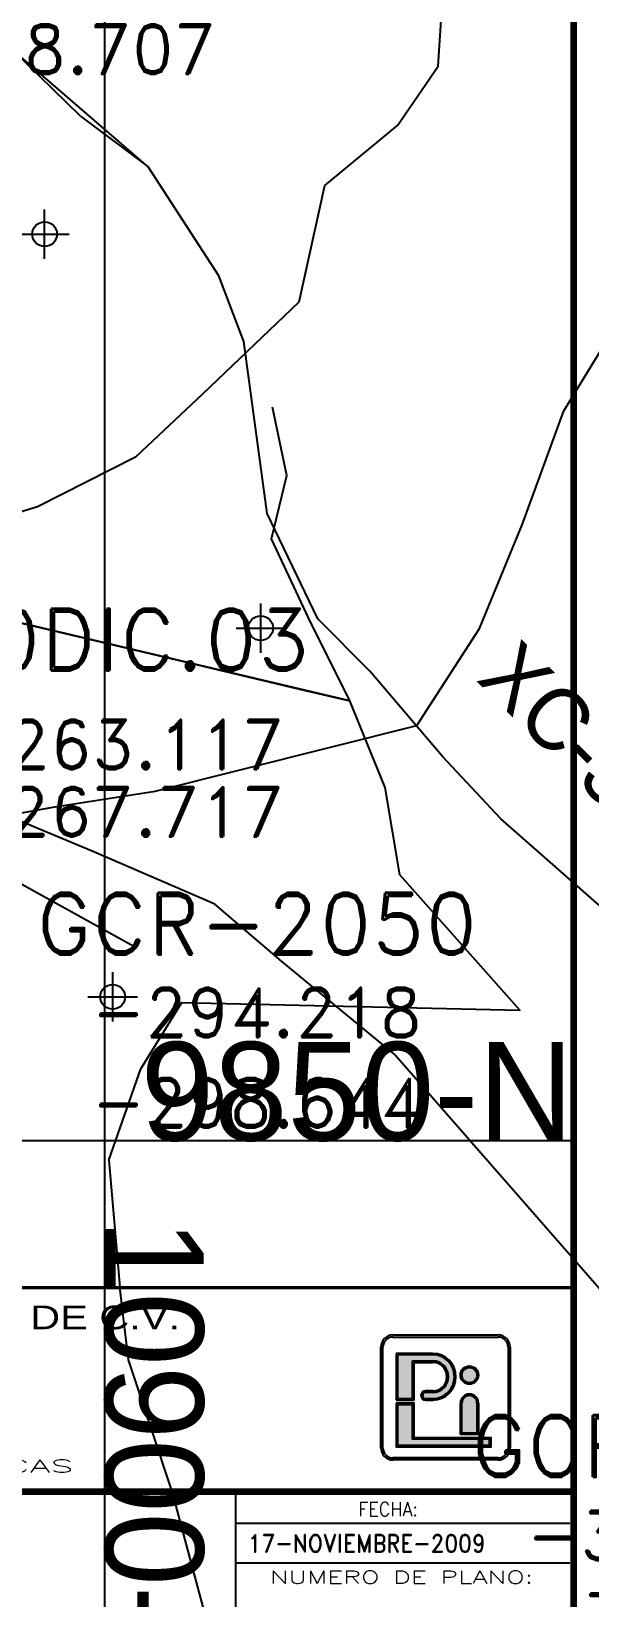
# Model space of a CAD drawing. Extents: x 10554 to 11088, y 9752 to 10019.
# Drawn here: x 10898.51 to 10909.82, y 9840.74 to 9872.49 of the extents above; entities that cross this region are included whole.
import ezdxf
from ezdxf.enums import TextEntityAlignment as Align

# ---------------------------------------------------------------- set-up
doc = ezdxf.new("R2010")
doc.units = 0
doc.header["$PDMODE"] = 34
doc.header["$PDSIZE"] = 0.5
doc.layers.get('0').update_dxf_attribs({"linetype": 'CONTINUOUS'})
for name, color, linetype in [('ABAJO', 7, 'CONTINUOUS'), ('ARRIBA', 7, 'CONTINUOUS'), ('coordenadas', 7, 'CONTINUOUS'), ('COORTXT', 7, 'CONTINUOUS'), ('LOGO', 5, 'CONTINUOUS'), ('MARGEN', 7, 'CONTINUOUS'), ('MTEXT', 7, 'CONTINUOUS'), ('NOMBRE', 7, 'CONTINUOUS'), ('PE', 1, 'CONTINUOUS'), ('POL-12-SEPT.-06', 2, 'CONTINUOUS'), ('R-241-7710-E', 7, 'CONTINUOUS'), ('R-241-7710-E_FICH', 7, 'CONTINUOUS'), ('R-330-7674-SE', 1, 'CONTINUOUS'), ('R-330-7674-SE-FIC', 1, 'CONTINUOUS'), ('SEC', 7, 'CONTINUOUS'), ('TXT_M', 7, 'CONTINUOUS')]:
    doc.layers.add(name, color=color, linetype=linetype)
doc.styles.add('CBF', font='instituc.TTF')
doc.styles.add('ROMAND', font='ROMAND.SHX')
doc.styles.add('ROMANS', font='ROMANS')

# ---------------------------------------------------------------- blocks, each defined once
blk = doc.blocks.new('F2')
blk.add_point((0, 0))
at = {"style": 'ROMAND'}
for tag, height, p in [('NOMBRE', 1.25, (0.2013336555398801, 6.617194213405867)), ('CIELO', 1, (0.1355324932138533, 4.615704784247541)), ('PISO', 1, (0.1355324932138533, 3.247495482410553))]:
    blk.add_attdef(tag, text='', height=height, dxfattribs=at).set_placement(p, align=Align.CENTER)
at = {"style": 'ROMANS', "flags": 1}
for tag, p in [('MINA', (-0.07400945135172599, -3.255497675394792)), ('LOCALIZACION', (-0.07400938366184917, -4.927784258774476)), ('ESTRUCTURA', (-0.07400945135172599, -6.618100980283113)), ('NIVEL', (-0.07400938366184917, -8.290387563662797)), ('OBRA', (-0.07400945135172599, -10.12081279167876)), ('FECHA', (-0.07400938366184917, -11.79309937505845)), ('ATRAS', (-0.07400945135172599, -13.48341609656708)), ('TOPOGRAFO', (2.674609845085074, -15.29693495789448))]:
    blk.add_attdef(tag, text='', height=1.25, dxfattribs=at).set_placement(p, align=Align.CENTER)
blk = doc.blocks.new('LOGO_PLA')
at = {"layer": 'LOGO'}
h = blk.add_hatch(color=256, dxfattribs=at)
h.paths.add_polyline_path([(-0.01823547284158607, -0.003240893732909395), (-0.0131630091706189, -0.003240893732909284, -1), (-0.01316300917061909, -0.01098231957096066), (-0.01501108978469492, -0.01098231957096055, 1), (-0.01501108978469494, -0.0124823195709606), (-0.01316300917061881, -0.0124823195709606, 1), (-0.01316300917061881, -0.001740893732909227), (-0.0219854728415861, -0.001740893732909227), (-0.02198547284158621, -0.0124823195709606), (-0.01823547284158607, -0.0124823195709606)])
h.paths.add_polyline_path([(-0.01823547284158607, -0.01398231957096044), (-0.0219854728415861, -0.01398231957096055), (-0.0219854728415861, -0.02397374540901201), (-0.01786047284158605, -0.0239737454090119), (0.001035187983045959, -0.0239737454090119), (0.001035187983045959, -0.02247374540901184), (-0.01823547284158606, -0.02247374540901195)])
h.paths.add_polyline_path([(-0.002149669435135683, -0.01360731957096065, 1), (-0.005899669435135825, -0.01360731957096065), (-0.005899669435135825, -0.02097374540901189), (-0.002149669435135683, -0.0209737454090119)])
h.paths.add_polyline_path([(-0.005899669435135755, -0.006712464068129781, 1), (-0.002149669435135751, -0.006712464068129781, 1)])
at = {"const_width": 0.0005}
blk.add_lwpolyline([(-0.02316772128480559, 0.003150405497186282), (0.003163789844118154, 0.003150405497186282, -0.414213562373095), (0.006163789844118155, 0.000150405497186281), (0.006163789844118148, -0.02457265486835567, -0.414213562373095), (0.003163789844118148, -0.02757265486835567), (-0.02316772128480559, -0.02757265486835567, -0.414213562373095), (-0.02616772128480559, -0.02457265486835567), (-0.02616772128480559, 0.0001504054971862823, -0.414213562373095)], format="xyb", close=True, dxfattribs=at)
blk.add_lwpolyline([(-0.02316772128480559, 0.002650405497186282), (0.003163789844118154, 0.002650405497186282, -0.414213562373095), (0.005663789844118155, 0.0001504054971862812), (0.005663789844118148, -0.02457265486835567, -0.4142135623730949), (0.003163789844118148, -0.02707265486835567), (-0.02316772128480559, -0.02707265486835567, -0.414213562373095), (-0.02566772128480559, -0.02457265486835567), (-0.02566772128480559, 0.0001504054971862817, -0.414213562373095)], format="xyb", close=True)
at = {"layer": 'LOGO'}
for points in [[(-0.01316300917061881, -0.01285731957096062, 0.9999999999999999), (-0.01316300917061881, -0.001365893732909323), (-0.02236047284158611, -0.001365893732909323), (-0.02236047284158611, -0.01285731957096062), (-0.01786047284158616, -0.01285731957096062), (-0.01786047284158616, -0.003615893732909298), (-0.01316300917061881, -0.003615893732909298, -0.9999999999999999), (-0.01316300917061881, -0.01060731957096064), (-0.01501108978469497, -0.01060731957096053, 0.9999999999999999), (-0.01501108978469497, -0.01285731957096051)], [(-0.01316300917061881, -0.0124823195709606, 1), (-0.01316300917061881, -0.001740893732909227), (-0.0219854728415861, -0.001740893732909227), (-0.02198547284158621, -0.0124823195709606), (-0.01823547284158607, -0.0124823195709606), (-0.01823547284158607, -0.003240893732909395), (-0.01316300917061881, -0.003240893732909284, -1), (-0.01316300917061881, -0.01098231957096066), (-0.01501108978469497, -0.01098231957096055, 1), (-0.01501108978469497, -0.0124823195709606)], [(-0.001774669435135668, -0.01360731957096065), (-0.001774669435135668, -0.02134874540901191), (-0.006274669435135728, -0.02134874540901191), (-0.006274669435135728, -0.01360731957096065, -0.9999999999999999)], [(-0.002149669435135683, -0.01360731957096065), (-0.002149669435135683, -0.0209737454090119), (-0.005899669435135825, -0.0209737454090119), (-0.005899669435135825, -0.01360731957096065, -1)]]:
    blk.add_lwpolyline(points, format="xyb", close=True, dxfattribs=at)
for points in [[(-0.02236047284158611, -0.01360731957096065), (-0.022360472841586, -0.02434874540901191), (-0.01786047284158605, -0.02434874540901191), (0.001410187983045973, -0.02434874540901191), (0.001410187983045973, -0.02209874540901194), (-0.01786047284158605, -0.02209874540901205), (-0.01786047284158616, -0.01360731957096065)], [(-0.0219854728415861, -0.01398231957096055), (-0.0219854728415861, -0.02397374540901201), (-0.01786047284158605, -0.0239737454090119), (0.001035187983045959, -0.0239737454090119), (0.001035187983045959, -0.02247374540901184), (-0.01823547284158607, -0.02247374540901195), (-0.01823547284158607, -0.01398231957096044)]]:
    blk.add_lwpolyline(points, close=True, dxfattribs=at)
blk.add_lwpolyline([(-0.001774669435135668, -0.02434874540901191), (-0.006274669435135617, -0.02434874540901191)], dxfattribs=at)
for radius in [0.002250000000000002, 0.001875000000000002]:
    blk.add_circle((-0.004024669435135754, -0.006712464068129781), radius, dxfattribs=at)
blk = doc.blocks.new('mar1a')
at = {"layer": 'MARGEN', "const_width": 0.001}
blk.add_lwpolyline([(0, 1.00000000000004), (1.00000000000004, 1.00000000000004), (1.00000000000004, 0), (0, 0)], close=True, dxfattribs=at)
at = {"layer": 'MARGEN'}
for points in [[(0.9484756230707695, 0.03886646569911141), (0.9994435667843742, 0.03886646569911141)], [(0.9484756230707695, 0.03096792921942415), (0.9994435667843742, 0.03096792921942418)]]:
    blk.add_lwpolyline(points, dxfattribs=at)
at = {"layer": 'TXT_M'}
for points, const_width in [([(1.00000000000004, 0.08591291735499791), (0.7361969457530223, 0.08591291735499776), (0.7361969457530223, 2.255140518769849e-16)], 0.0005), ([(1.00000000000004, 0.04517834637796529), (0.7877213226822933, 0.04517834637796529)], 0.001)]:
    blk.add_lwpolyline(points, dxfattribs=dict(at, const_width=const_width))
blk.add_lwpolyline([(0.9484756230707696, 0.04517834637796529), (0.9484756230707694, -5.898059818321144e-17)], dxfattribs=at)
at = {"layer": 'TXT_M', "xscale": 0.6091875, "yscale": 0.8122499999999999, "zscale": 0.6091875}
blk.add_blockref('LOGO_PLA', (0.9865883243954499, 0.07390314887757965), dxfattribs=at)
at = {"layer": 'MARGEN', "style": 'ROMAND', "width": 0.7, "flags": 4}
for tag, height, p in [('TITULO', 0.0065, (0.86744851908198, 0.03284269577194461)), ('TITULO', 0.0065, (0.86744851908198, 0.02392562299707423)), ('NUMERO', 0.01115137371218978, (0.9743123913096975, 0.01270859361247303)), ('TITULO', 0.0065, (0.86744851908198, 0.01497277895110606)), ('CAJON', 0.004460549484875911, (0.9752267784620785, 0.001595926905581184))]:
    blk.add_attdef(tag, text='', height=height, dxfattribs=at).set_placement(p, align=Align.CENTER)
at = {"layer": 'MTEXT', "style": 'ROMAND', "width": 0.7, "flags": 4}
for tag, p, height in [('ESCALA', (0.7428488402319695, 0.07124698936593753), 0.004), ('DISENO', (0.7434242871470681, 0.03808021806256408), 0.004), ('FECHA', (0.9503946582608065, 0.03308985780721871), 0.0035), ('REVISO', (0.7374660090075387, 0.02103778337053898), 0.004), ('ARCHIVO', (0.8368584477328518, 0.00224679880287133), 0.004)]:
    blk.add_attdef(tag, p, '', height=height, dxfattribs=at)
at = {"layer": 'MTEXT', "style": 'ROMAND', "width": 0.7}
for tag, p in [('COTAS', (0.7436475660275356, 0.05435040553628404)), ('NOMBRE', (0.7431110609890872, 0.003298233023884725))]:
    blk.add_attdef(tag, p, '', height=0.004, dxfattribs=at)
at = {"layer": 'TXT_M', "style": 'CBF'}
blk.add_text('MINERA FRESNILLO S.A. DE C.V.', height=0.004725167999999999, dxfattribs=at).set_placement((0.8901860233996928, 0.07761504825320849), align=Align.CENTER)
at = {"layer": 'TXT_M'}
for s, height, style, width, p in [('FRESNILLO ZACATECAS', 0.0025, 'ROMANS', 1.65, (0.8928130688871184, 0.04900313579522889)), ('FECHA:', 0.0028, 'ROMAND', 0.7, (0.9717549125584637, 0.04026201037799547)), ('NUMERO DE PLANO:', 0.0025, 'ROMANS', 1.2, (0.9737872407597941, 0.0268364838966971))]:
    blk.add_text(s, height=height, dxfattribs=dict(at, style=style, width=width)).set_placement(p, align=Align.CENTER)

msp = doc.modelspace()

# ---------------------------------------------------------------- linework, layer by layer
at = {"color": 5}
for points in [[(10899.50504582976, 9870.767561130662, -328.7669343753329), (10900.87615548677, 9869.73633762112, -328.711934375333)], [(10900.08342803495, 9849.604860256648, -330.4648036962955), (10900.30387745435, 9847.032861796934, -330.9743609473509)], [(10900.08342803495, 9849.604860256648, -325.8648036962954), (10900.30387745435, 9847.032861796934, -326.5743609473509)]]:
    msp.add_polyline3d(points, dxfattribs=at)
at = {"color": 1}
msp.add_polyline3d([(10907.60331345339, 9857.731954189449, -294.5899726775698), (10907.60331345339, 9857.731954189449, -294.5899726775698)], dxfattribs=at)
at = {"layer": 'ABAJO', "color": 1}
for points in [[(10909.28162772149, 9862.335568119559, -298.6899726775699), (10909.28162772149, 9862.335568119559, -298.6899726775699), (10909.28162772149, 9862.335568119559, -298.6899726775699), (10909.28162772149, 9862.335568119559, -298.6899726775699), (10909.28162772149, 9862.335568119559, -298.6899726775699)], [(10907.60331345339, 9857.731954189449, -298.6899726775699), (10907.60331345339, 9857.731954189449, -298.6899726775699), (10907.60331345339, 9857.731954189449, -298.6899726775699), (10907.60331345339, 9857.731954189449, -298.6899726775699), (10907.60331345339, 9857.731954189449, -298.6899726775699)]]:
    msp.add_polyline3d(points, dxfattribs=at)
at = {"layer": 'ABAJO', "color": 5}
msp.add_polyline3d([(10902.48137841319, 9837.24812036085, -331.0479381396795), (10902.14072054261, 9839.98849606668, -331.0283880475607), (10901.37039302032, 9842.866517059774, -330.9062369364747), (10900.47869020415, 9845.55674177406, -330.9848576411059), (10900.30387745435, 9847.032861796934, -330.9743609473509)], dxfattribs=at)
at = {"layer": 'ARRIBA'}
msp.add_polyline3d([(10896.59693307824, 9862.226663683068, -294.4154033437931), (10896.59693307824, 9862.226663683068, -294.4154033437931), (10896.59693307824, 9862.226663683068, -294.4154033437931), (10896.59693307824, 9862.226663683068, -294.4154033437931), (10898.63566098459, 9862.854684041973, -294.1777334817629), (10900.6305832808, 9863.870944359056, -294.1777334817629)], dxfattribs=at)
at = {"layer": 'ARRIBA', "color": 1}
msp.add_polyline3d([(10909.28162772149, 9862.335568119559, -294.5899726775698), (10909.28162772149, 9862.335568119559, -294.5899726775698), (10909.28162772149, 9862.335568119559, -294.5899726775698), (10909.28162772149, 9862.335568119559, -294.5899726775698), (10909.28162772149, 9862.335568119559, -294.5899726775698)], dxfattribs=at)
at = {"layer": 'ARRIBA', "color": 5}
msp.add_polyline3d([(10902.48137841319, 9837.24812036085, -326.6479381396795), (10902.14072054261, 9839.98849606668, -326.8283880475607), (10901.37039302032, 9842.866517059774, -326.5062369364747), (10900.47869020415, 9845.55674177406, -326.384857641106), (10900.30387745435, 9847.032861796934, -326.5743609473509)], dxfattribs=at)
at = {"layer": 'coordenadas', "color": 0}
msp.add_lwpolyline([(10776.49589201124, 9838.299288692724), (10909.49626484157, 9838.299288692724), (10909.49589201124, 9939.799288692728), (10776.49551918091, 9939.799288692728)], close=True, dxfattribs=at)
for points in [[(10900, 9838.299288692724), (10900, 9939.799288692728)], [(10776.49584903213, 9850), (10909.49622186246, 9850)]]:
    msp.add_lwpolyline(points, dxfattribs=at)
at = {"layer": 'R-241-7710-E'}
for points in [[(10900.87615548677, 9869.73633762112, -324.197934375333), (10898.10771659921, 9872.132085032528, -323.6409929167635), (10896.20329942582, 9873.232469129603, -323.5617975217348), (10893.91268689703, 9874.972551362727, -323.0102181354025), (10891.60802710515, 9875.880877109448, -322.1883678883556), (10888.85454066878, 9876.402881998683, -321.8251553605637), (10886.40754758146, 9877.354397054247, -321.8839165444176), (10884.00970831722, 9878.604504088655, -322.0375074431784), (10881.33213297175, 9879.103474679838, -321.9846354855728)], [(10899.50504582976, 9870.767561130662, -328.7669343753329), (10898.10771659921, 9872.132085032528, -328.4409929167635), (10896.20329942582, 9873.232469129603, -328.0617975217348), (10893.91268689703, 9874.972551362727, -327.7102181354025), (10891.60802710515, 9875.880877109448, -327.5883678883556), (10888.85454066878, 9876.402881998683, -327.3251553605637), (10886.40754758146, 9877.354397054247, -327.0839165444176), (10884.00970831722, 9878.604504088655, -326.7375074431784), (10881.33213297175, 9879.103474679838, -326.3846354855728)], [(10903.93407467636, 9866.999766670235, -292.6849079266609), (10903.93407467636, 9866.999766670235, -292.6849079266609), (10903.93407467636, 9866.999766670235, -292.6849079266609), (10904.45620681375, 9869.359822472115, -292.4510852086145), (10905.93120244381, 9870.576764263335, -292.1534093769642), (10906.75255803872, 9871.782352984983, -291.870760596337), (10906.85329033986, 9873.33893133243, -292.0852219982054), (10906.85329033986, 9873.33893133243, -292.0852219982054)], [(10903.93407467636, 9866.999766670235, -297.7849079266609), (10903.93407467636, 9866.999766670235, -297.7849079266609), (10903.93407467636, 9866.999766670235, -297.7849079266609), (10904.45620681375, 9869.359822472115, -297.4510852086145), (10905.93120244381, 9870.576764263335, -297.3534093769642), (10906.75255803872, 9871.782352984983, -296.870760596337), (10906.85329033986, 9873.33893133243, -297.0852219982054), (10906.85329033986, 9873.33893133243, -297.0852219982054)], [(10899.50504582976, 9870.767561130662, -328.7669343753329), (10899.50504582976, 9870.767561130662, -328.7669343753329)], [(10899.50504582976, 9870.767561130662, -324.2669343753329), (10899.50504582976, 9870.767561130662, -324.2669343753329)], [(10909.2990287646, 9864.795845702723, -292.6849079266609), (10909.2990287646, 9864.795845702723, -292.6849079266609), (10909.2990287646, 9864.795845702723, -292.6849079266609), (10910.55826893024, 9866.844899426276, -292.4510852086145), (10911.75589810046, 9868.176155901396, -292.1534093769642), (10912.39234272215, 9869.457954412313, -291.870760596337), (10913.14026342957, 9870.747798497323, -292.0852219982054), (10913.14026342957, 9870.747798497323, -292.0852219982054)], [(10909.2990287646, 9864.795845702723, -297.7849079266609), (10909.2990287646, 9864.795845702723, -297.7849079266609), (10909.2990287646, 9864.795845702723, -297.7849079266609), (10910.55826893024, 9866.844899426276, -297.4510852086145), (10911.75589810046, 9868.176155901396, -297.3534093769642), (10912.39234272215, 9869.457954412313, -296.870760596337), (10913.14026342957, 9870.747798497323, -297.0852219982054), (10913.14026342957, 9870.747798497323, -297.0852219982054)], [(10900.6305832808, 9863.870944359056, -294.1777334817629), (10900.6305832808, 9863.870944359056, -294.1777334817629), (10901.98134308232, 9865.141117739959, -293.0926661410072), (10903.93407467636, 9866.999766670235, -292.6849079266609)], [(10900.6305832808, 9863.870944359056, -298.6777334817629), (10900.6305832808, 9863.870944359056, -298.6777334817629), (10901.98134308232, 9865.141117739959, -298.0926661410072), (10903.93407467636, 9866.999766670235, -297.7849079266609)], [(10902.78852700253, 9866.60893845629, -324.150619313083), (10902.78852700253, 9866.60893845629, -324.150619313083), (10902.78852700253, 9866.60893845629, -324.150619313083), (10902.78852700253, 9866.60893845629, -324.150619313083)], [(10902.78852700253, 9866.60893845629, -328.850619313083), (10902.78852700253, 9866.60893845629, -328.850619313083), (10902.78852700253, 9866.60893845629, -328.850619313083), (10902.78852700253, 9866.60893845629, -328.850619313083)], [(10906.31902885781, 9858.413035011747, -294.3714796771836), (10907.59298893179, 9860.379704870438, -293.6844429542499), (10908.45628767158, 9862.481213123998, -293.0926661410072), (10909.2990287646, 9864.795845702723, -292.6849079266609)], [(10906.31902885781, 9858.413035011747, -298.5714796771836), (10907.59298893179, 9860.379704870438, -298.3844429542499), (10908.45628767158, 9862.481213123998, -298.0926661410072), (10909.2990287646, 9864.795845702723, -297.7849079266609)], [(10896.59693307824, 9862.226663683068, -299.0154033437931), (10896.59693307824, 9862.226663683068, -299.0154033437931), (10896.59693307824, 9862.226663683068, -299.0154033437931), (10896.59693307824, 9862.226663683068, -299.0154033437931), (10898.63566098459, 9862.854684041973, -298.6777334817629), (10900.6305832808, 9863.870944359056, -298.6777334817629)], [(10901.02115572315, 9857.082170304244, -298.6777334817629), (10906.31902885781, 9858.413035011747, -298.5714796771836)], [(10901.02115572315, 9857.082170304244, -294.1777334817629), (10906.31902885781, 9858.413035011747, -294.3714796771836)], [(10895.4573146106, 9856.132299914125, -294.4154033437931), (10895.4573146106, 9856.132299914125, -294.4154033437931), (10895.4573146106, 9856.132299914125, -294.4154033437931), (10895.4573146106, 9856.132299914125, -294.4154033437931), (10898.98602744023, 9856.764754375157, -294.1777334817629), (10901.02115572315, 9857.082170304244, -294.1777334817629)], [(10895.4573146106, 9856.132299914125, -299.0154033437931), (10895.4573146106, 9856.132299914125, -299.0154033437931), (10895.4573146106, 9856.132299914125, -299.0154033437931), (10895.4573146106, 9856.132299914125, -299.0154033437931), (10898.98602744023, 9856.764754375157, -298.6777334817629), (10901.02115572315, 9857.082170304244, -298.6777334817629)]]:
    msp.add_polyline3d(points, dxfattribs=at)
at = {"layer": 'R-241-7710-E', "color": 0}
for points in [[(10900.64403205648, 9853.901751464022, -263.1169820329565), (10896.99674304449, 9855.922297945493, -262.6741424809214), (10894.5494213539, 9857.685894347067, -261.8863999437534), (10892.05789193428, 9859.359793052492, -261.5986574065854), (10890.54423141797, 9860.774717843264, -261.2401623818067), (10888.72111679844, 9861.561758761012, -261.181667357028), (10886.36221056591, 9863.504750554875, -261.14392481986), (10883.64964250113, 9864.730160779574, -260.406182282692), (10880.98128216538, 9866.045268700418, -259.7184397455239), (10878.40072017936, 9866.683868191089, -259.8624313751553)], [(10900.64403205648, 9853.901751464022, -267.7169820329565), (10896.99674304449, 9855.922297945493, -267.1741424809214), (10894.5494213539, 9857.685894347067, -266.7863999437534), (10892.05789193428, 9859.359793052492, -266.4986574065854), (10890.54423141797, 9860.774717843264, -266.2401623818067), (10888.72111679844, 9861.561758761012, -265.981667357028), (10886.36221056591, 9863.504750554875, -265.69392481986), (10883.64964250113, 9864.730160779574, -265.306182282692), (10880.98128216538, 9866.045268700418, -264.9184397455239), (10878.40072017936, 9866.683868191089, -264.6624313751552)], [(10900.08342803495, 9849.604860256648, -325.8648036962954), (10900.08342803495, 9849.604860256648, -325.8648036962954), (10900.08342803495, 9849.604860256648, -325.8648036962954), (10900.72858221549, 9851.458742574869, -325.5959948294576), (10901.55990025886, 9852.797480837553, -324.7668043701429), (10908.41013620706, 9852.647528215359, -324.8427815292008), (10905.97611438867, 9855.385157254015, -324.5610536164315), (10905.67659073203, 9857.155876016726, -324.2180828414566), (10904.96257395677, 9858.91225258424, -324.2845860334981), (10904.12826812624, 9860.594761942326, -324.1597019228273), (10903.37747170825, 9862.196034155351, -324.239985430529), (10903.68320248842, 9863.485339102033, -324.0254365566033), (10903.39362895887, 9864.864612010706, -324.1151940313214)], [(10900.08342803495, 9849.604860256648, -330.4648036962955), (10900.08342803495, 9849.604860256648, -330.4648036962955), (10900.08342803495, 9849.604860256648, -330.4648036962955), (10900.72858221549, 9851.458742574869, -330.2959948294576), (10901.55990025886, 9852.797480837553, -330.1668043701429), (10908.41013620706, 9852.647528215359, -330.1427815292008), (10905.97611438867, 9855.385157254015, -329.7610536164315), (10905.67659073203, 9857.155876016726, -329.7180828414566), (10904.96257395677, 9858.91225258424, -329.4845860334981), (10904.12826812624, 9860.594761942326, -329.3597019228272), (10903.37747170825, 9862.196034155351, -329.039985430529), (10903.68320248842, 9863.485339102033, -328.9254365566033), (10903.39362895887, 9864.864612010706, -328.8151940313214)]]:
    msp.add_polyline3d(points, dxfattribs=at)
at = {"layer": 'R-330-7674-SE'}
for points in [[(10910.24353474561, 9854.569122813666, -325.244365386991), (10908.02223668032, 9856.522082760954, -325.6995259509826), (10906.84304699871, 9857.78784405578, -325.853033496268), (10905.36552343707, 9859.513253956997, -325.0594235853586), (10904.31651581219, 9860.578441314492, -325.0334914751653), (10903.28803478167, 9862.714079706937, -325.0313147540387), (10902.81591091444, 9866.196681667343, -324.2580335081091), (10902.30815811085, 9867.530024310456, -324.2380981650679), (10900.87615548677, 9869.73633762112, -324.197934375333)], [(10910.24353474561, 9854.569122813666, -330.344365386991), (10908.02223668032, 9856.522082760954, -330.1995259509826), (10906.84304699871, 9857.78784405578, -330.153033496268), (10905.36552343707, 9859.513253956997, -330.0594235853586), (10904.31651581219, 9860.578441314492, -329.8334914751653), (10903.28803478167, 9862.714079706937, -329.5313147540387), (10902.81591091444, 9866.196681667343, -329.1580335081091), (10902.30815811085, 9867.530024310456, -329.0380981650679), (10900.87615548677, 9869.73633762112, -328.711934375333)], [(10905.88173093778, 9851.738103996711, -325.244365386991), (10903.57655203002, 9853.636621274443, -325.6995259509826), (10902.2296006635, 9854.793497230155, -325.853033496268), (10899.74550699236, 9855.865595096691, -325.0594235853586), (10898.10933347027, 9856.549683767287, -325.0334914751653), (10897.66801833696, 9859.066420846631, -325.0313147540387), (10896.77649025743, 9862.276809459252, -324.2580335081091), (10896.68814166614, 9863.88236545015, -324.2380981650679), (10895.67554325435, 9866.360892108598, -324.197934375333)], [(10905.88173093778, 9851.738103996711, -330.344365386991), (10903.57655203002, 9853.636621274443, -330.1995259509826), (10902.2296006635, 9854.793497230155, -330.153033496268), (10899.74550699236, 9855.865595096691, -330.0594235853586), (10898.10933347027, 9856.549683767287, -329.8334914751653), (10897.66801833696, 9859.066420846631, -329.5313147540387), (10896.77649025743, 9862.276809459252, -329.1580335081091), (10896.68814166614, 9863.88236545015, -329.0380981650679), (10895.67554325435, 9866.360892108598, -328.711934375333)]]:
    msp.add_polyline3d(points, dxfattribs=at)
at = {"layer": 'R-330-7674-SE', "color": 1}
for points in [[(10905.88173093778, 9851.738103996711, -330.344365386991), (10910.35145163202, 9846.62191096071, -331.550957303877)], [(10905.88173093778, 9851.738103996711, -325.244365386991), (10910.35145163202, 9846.62191096071, -327.103957303877)]]:
    msp.add_polyline3d(points, dxfattribs=at)
at = {"layer": 'SEC', "color": 5}
msp.add_polyline3d([(10904.96257395677, 9858.91225258424, -329.4845860334981), (10895.9135085505, 9861.05804271216, -329.4845860334981), (10895.9135085505, 9861.05804271216, -326.4685860334981), (10896.81841509113, 9860.843463699368, -324.9397860334981), (10899.30690807785, 9860.25337141419, -324.2845860334981), (10901.56917442942, 9859.71692388221, -324.2845860334981), (10904.05766741614, 9859.126831597032, -324.9397860334981), (10904.96257395677, 9858.91225258424, -326.4685860334981), (10904.96257395677, 9858.91225258424, -329.4845860334981)], dxfattribs=at)

# ---------------------------------------------------------------- block references
at = {"layer": 'PE', "color": 2}
ref = msp.add_blockref('mar1a', (10776.49589201124, 9838.299288692724), dxfattribs=dict(at, xscale=133, yscale=101.5, zscale=133))
ref.add_attrib('FECHA', '17-NOVIEMBRE-2009', (10902.89838155993, 9841.657909260157), dxfattribs={"layer": 'MTEXT', "height": 0.35525, "style": 'ROMAND', "width": 0.9172413793103448, "flags": 4})
at = {"layer": 'POL-12-SEPT.-06'}
msp.add_blockref('F2', (10898.77913442531, 9868.3752708822, -324.197934375333), dxfattribs=at).add_auto_attribs({'NOMBRE': 'GCR-2125', 'CIELO': '-324.198', 'PISO': '-328.707'})
ref = msp.add_blockref('F2', (10903.15683301399, 9860.389591998952, -294.2182217635452), dxfattribs=at)
ref.add_attrib('NOMBRE', 'GCR-2050', dxfattribs={"layer": '0', "height": 1.25, "style": 'ROMAND'}).set_placement((10903.08282356264, 9853.771491018668, -294.2182217635452), align=Align.CENTER)
ref.add_attrib('CIELO', '-294.218', dxfattribs={"layer": '0', "height": 1, "style": 'ROMAND'}).set_placement((10903.08282363033, 9852.09920443529, -294.2182217635452), align=Align.CENTER)
ref.add_attrib('PISO', '-298.644', dxfattribs={"layer": '0', "height": 1, "style": 'ROMAND'}).set_placement((10903.08282356264, 9850.268779207274, -294.2182217635452), align=Align.CENTER)
at = {"layer": 'R-241-7710-E_FICH', "color": 2}
msp.add_blockref('F2', (10900.15774703712, 9852.91507680642, -263.1169820329565), dxfattribs=at).add_auto_attribs({'NOMBRE': '20DIC.03', 'CIELO': '-263.117', 'PISO': '-267.717'})
at = {"layer": 'R-330-7674-SE-FIC', "color": 5}
ref = msp.add_blockref('F2', (10911.97084514627, 9848.111059927734, -327.103957303877), dxfattribs=at)
ref.add_attrib('NOMBRE', 'GCR-2131', dxfattribs={"layer": '0', "height": 1.25, "style": 'ROMAND'}).set_placement((10911.89683576261, 9843.18327566896, -327.103957303877), align=Align.CENTER)
ref.add_attrib('CIELO', '-327.104', dxfattribs={"layer": '0', "height": 1, "style": 'ROMAND'}).set_placement((10911.89683569492, 9841.49295894745, -327.103957303877), align=Align.CENTER)
ref.add_attrib('PISO', '-331.683', dxfattribs={"layer": '0', "height": 1, "style": 'ROMAND'}).set_placement((10911.89683576261, 9839.820672364072, -327.103957303877), align=Align.CENTER)

# ---------------------------------------------------------------- texts
at = {"layer": 'COORTXT', "color": 0}
msp.add_text('9850-N', height=2, dxfattribs=at).set_placement((10909.49622186245, 9850), align=Align.RIGHT)
msp.add_text('10900-E', height=2, rotation=270, dxfattribs=at).set_placement((10900, 9838.299288692726), align=Align.RIGHT)
at = {"layer": 'NOMBRE', "insert": (10908.38372395873, 9860.220708485569), "char_height": 1.25, "width": 16.04074048064649, "attachment_point": 1, "rotation": 315.0142785475555}
msp.add_mtext('{\\C4;XC-300-7669-SE}', dxfattribs=at)

doc.saveas('drawing.dxf')
